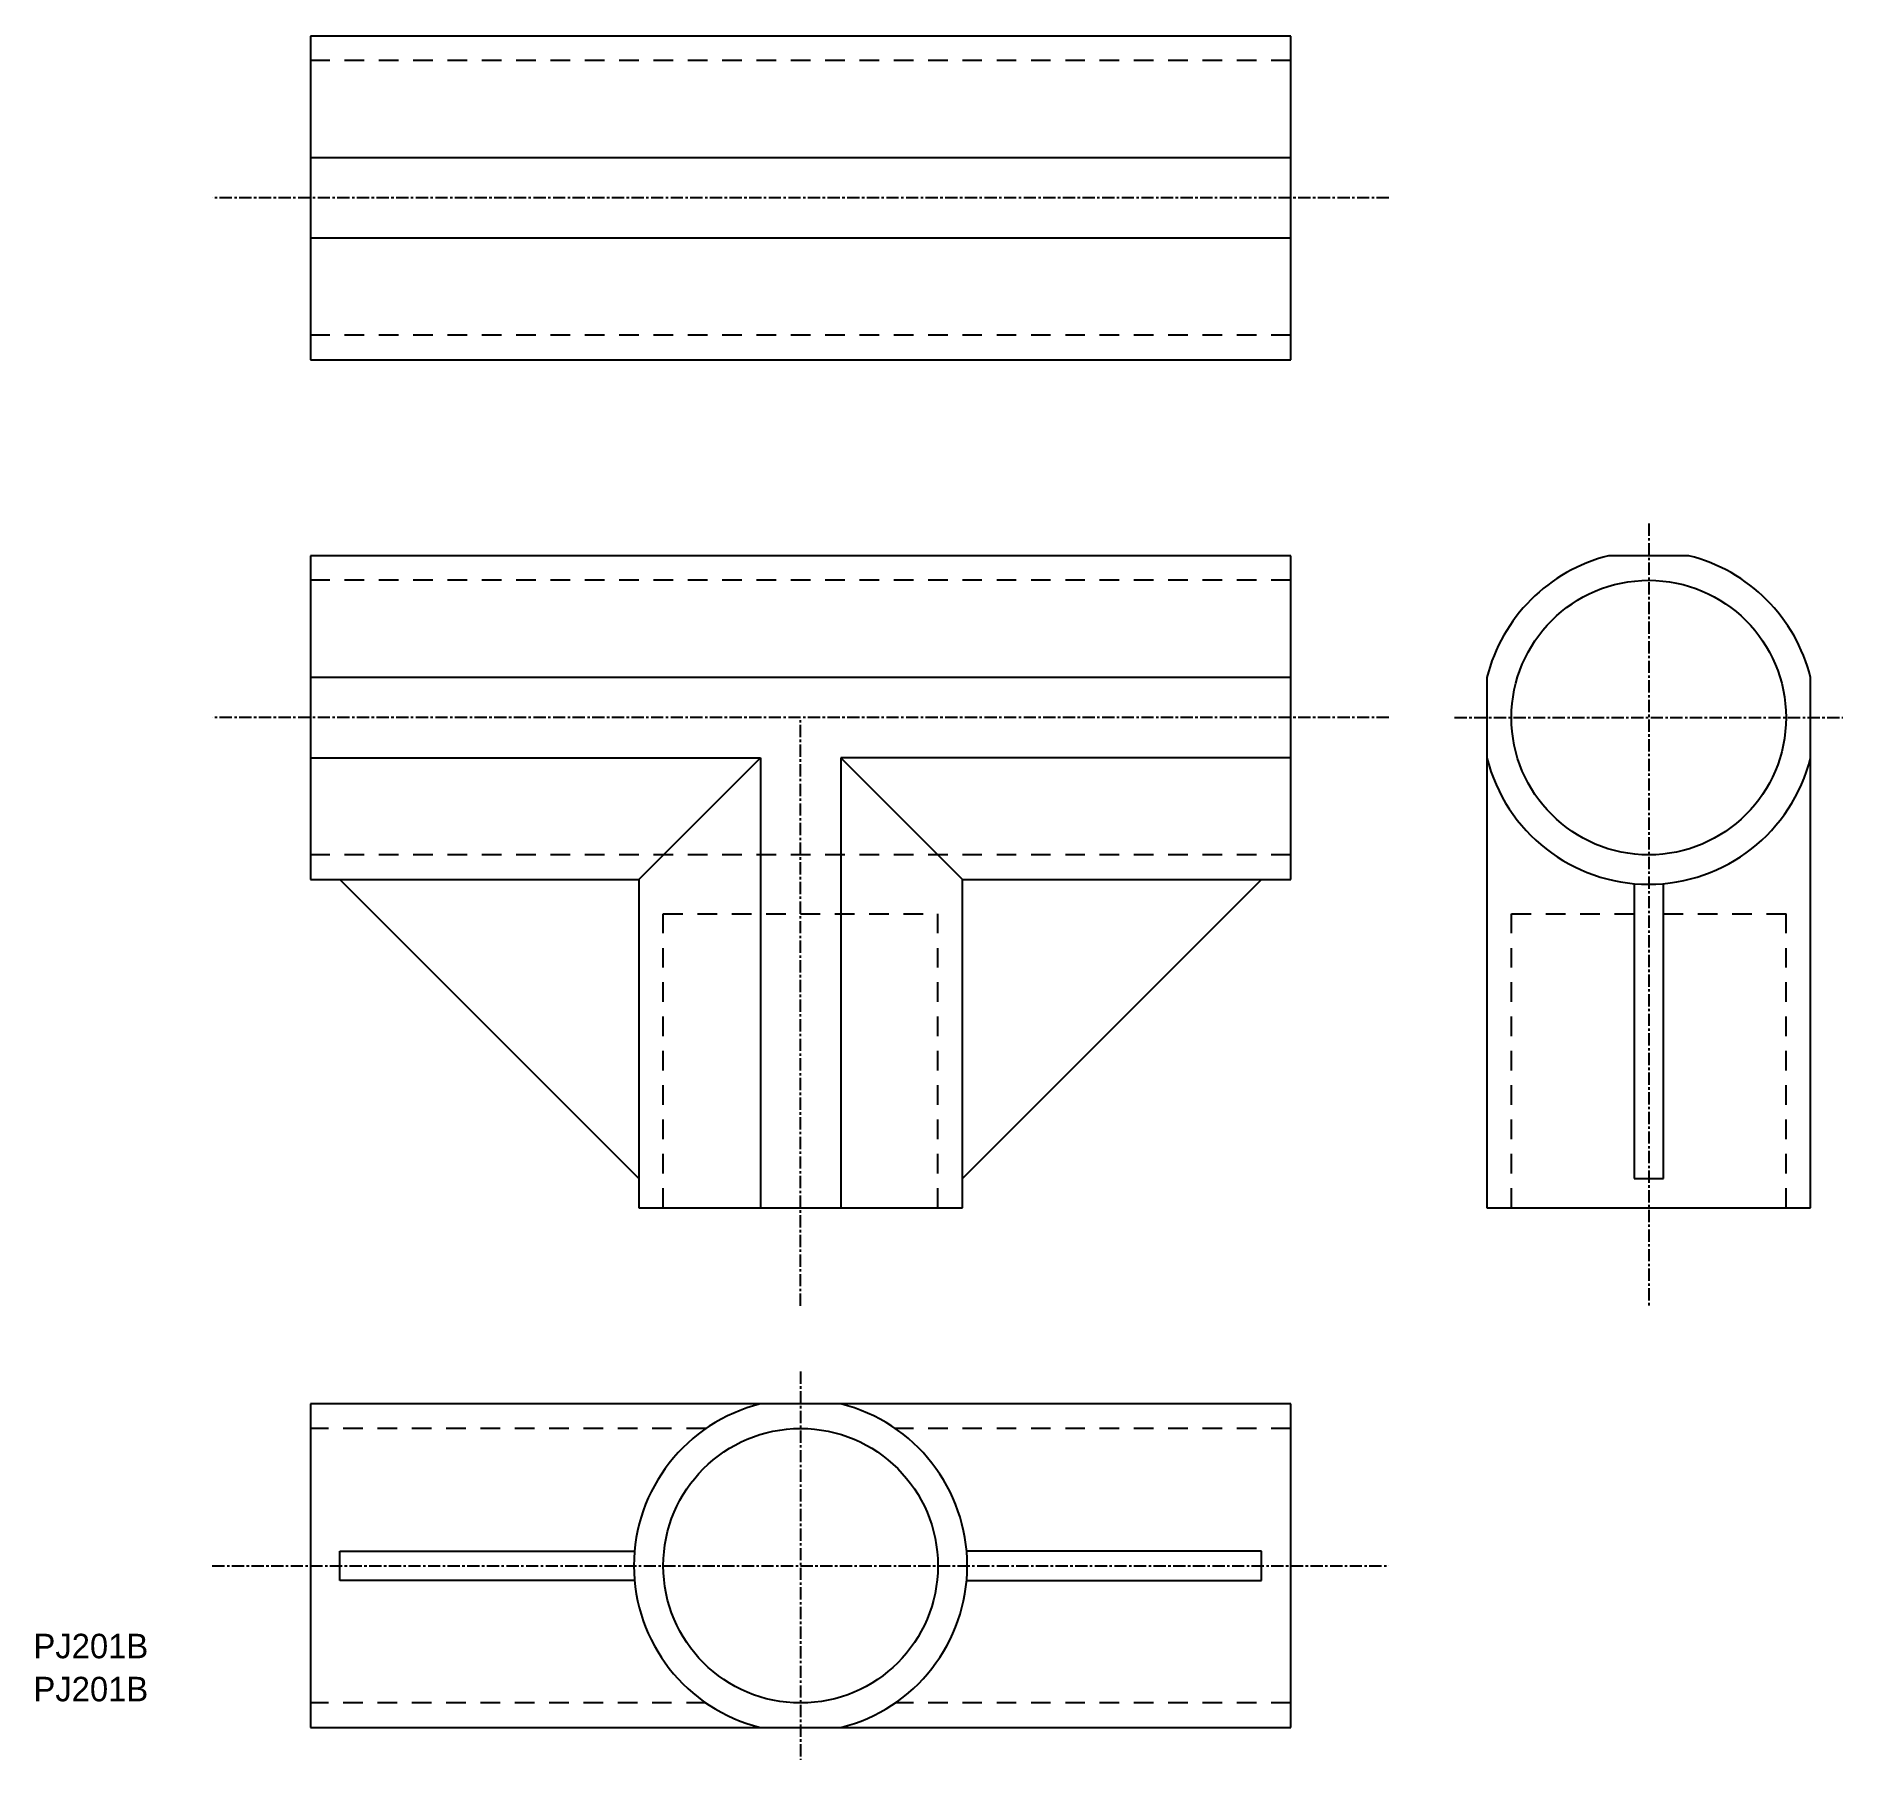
# Model space of a CAD drawing. Extents: x 0 to 185, y 0 to 176.
import ezdxf

# ---------------------------------------------------------------- set-up
doc = ezdxf.new("R2010")
doc.units = 0
doc.linetypes.add('CENTER', pattern=[2, 1.25, -0.25, 0.25, -0.25])
doc.linetypes.add('DASHED', pattern=[3.5, 2, -1.5])
doc.layers.get('0').update_dxf_attribs({"linetype": 'CONTINUOUS'})
doc.layers.add('CENTER', color=1, linetype='CENTER')

msp = doc.modelspace()

# ---------------------------------------------------------------- linework, layer by layer
at = {"color": 7, "linetype": 'CONTINUOUS'}
for p, q in [((128.24, 175.8), (28.24, 175.8)), ((28.24, 175.8), (28.24, 142.8)), ((128.24, 142.8), (128.24, 175.8)), ((128.24, 163.39), (28.24, 163.39)), ((128.24, 155.21), (28.24, 155.21)), ((28.24, 142.8), (128.24, 142.8)), ((128.24, 122.8), (28.24, 122.8)), ((28.24, 122.8), (28.24, 89.8)), ((128.24, 89.8), (128.24, 122.8)), ((168.83, 122.8), (160.64, 122.8)), ((128.24, 110.39), (28.24, 110.39)), ((148.24, 110.39), (148.24, 56.3)), ((181.24, 56.3), (181.24, 110.39)), ((28.24, 102.21), (74.14, 102.21)), ((61.74, 89.8), (74.14, 102.21)), ((74.14, 102.21), (74.14, 56.3)), ((94.74, 89.8), (82.33, 102.21)), ((128.24, 102.21), (82.33, 102.21)), ((82.33, 102.21), (82.33, 56.3)), ((28.24, 89.8), (61.74, 89.8)), ((31.24, 89.8), (61.74, 59.3)), ((61.74, 89.8), (61.74, 56.3)), ((125.24, 89.8), (94.74, 59.3)), ((94.74, 56.3), (94.74, 89.8)), ((94.74, 89.8), (128.24, 89.8)), ((163.24, 89.37), (163.24, 59.3)), ((166.24, 59.3), (166.24, 89.37)), ((163.24, 59.3), (166.24, 59.3)), ((61.74, 56.3), (94.74, 56.3)), ((148.24, 56.3), (181.24, 56.3)), ((128.24, 36.3), (28.24, 36.3)), ((28.24, 36.3), (28.24, 3.3)), ((128.24, 3.3), (128.24, 36.3)), ((31.24, 18.3), (31.24, 21.3)), ((31.24, 21.3), (61.3, 21.3)), ((125.24, 21.3), (95.17, 21.3)), ((125.24, 18.3), (125.24, 21.3)), ((61.3, 18.3), (31.24, 18.3)), ((95.17, 18.3), (125.24, 18.3)), ((28.24, 3.3), (128.24, 3.3))]:
    msp.add_line(p, q, dxfattribs=at)
at = {"color": 3, "linetype": 'DASHED'}
for p, q in [((128.24, 173.3), (28.24, 173.3)), ((128.24, 145.3), (28.24, 145.3)), ((128.24, 120.3), (28.24, 120.3)), ((128.24, 92.3), (28.24, 92.3)), ((64.24, 56.3), (64.24, 86.3)), ((64.24, 86.3), (92.24, 86.3)), ((92.24, 56.3), (92.24, 86.3)), ((150.74, 56.3), (150.74, 86.3)), ((150.74, 86.3), (163.24, 86.3)), ((166.24, 86.3), (178.74, 86.3)), ((178.74, 56.3), (178.74, 86.3)), ((68.59, 33.8), (28.24, 33.8)), ((128.24, 33.8), (87.88, 33.8)), ((68.59, 5.8), (28.24, 5.8)), ((128.24, 5.8), (87.88, 5.8))]:
    msp.add_line(p, q, dxfattribs=at)
at = {"color": 7, "linetype": 'CONTINUOUS'}
for centre in [(164.74, 106.3), (78.24, 19.8)]:
    msp.add_circle(centre, 14, dxfattribs=at)
for centre, start, end in [((164.74, 106.3), 103.9306, 166.0694), ((164.74, 106.3), 13.9306, 76.0694), ((164.74, 106.3), 193.9306, 346.0694), ((78.24, 19.8), 103.9306, 256.0694), ((78.24, 19.8), 283.9306, 76.0694)]:
    msp.add_arc(centre, 17, start, end, dxfattribs=at)
at = {"layer": 'CENTER', "color": 1, "linetype": 'CENTER'}
for p, q in [((138.24, 159.3), (18.24, 159.3)), ((164.74, 126.1), (164.74, 46.3)), ((138.24, 106.3), (18.24, 106.3)), ((78.24, 46.3), (78.24, 106.3)), ((144.94, 106.3), (184.54, 106.3)), ((78.24, 39.6), (78.24, 0)), ((18.24, 19.8), (138.24, 19.8))]:
    msp.add_line(p, q, dxfattribs=at)

# ---------------------------------------------------------------- texts
at = {"color": 7, "linetype": 'CONTINUOUS'}
for p in [(0, 10.36), (0, 5.97)]:
    msp.add_text('PJ201B', height=2.5, dxfattribs=at).set_placement(p)

doc.saveas('drawing.dxf')
